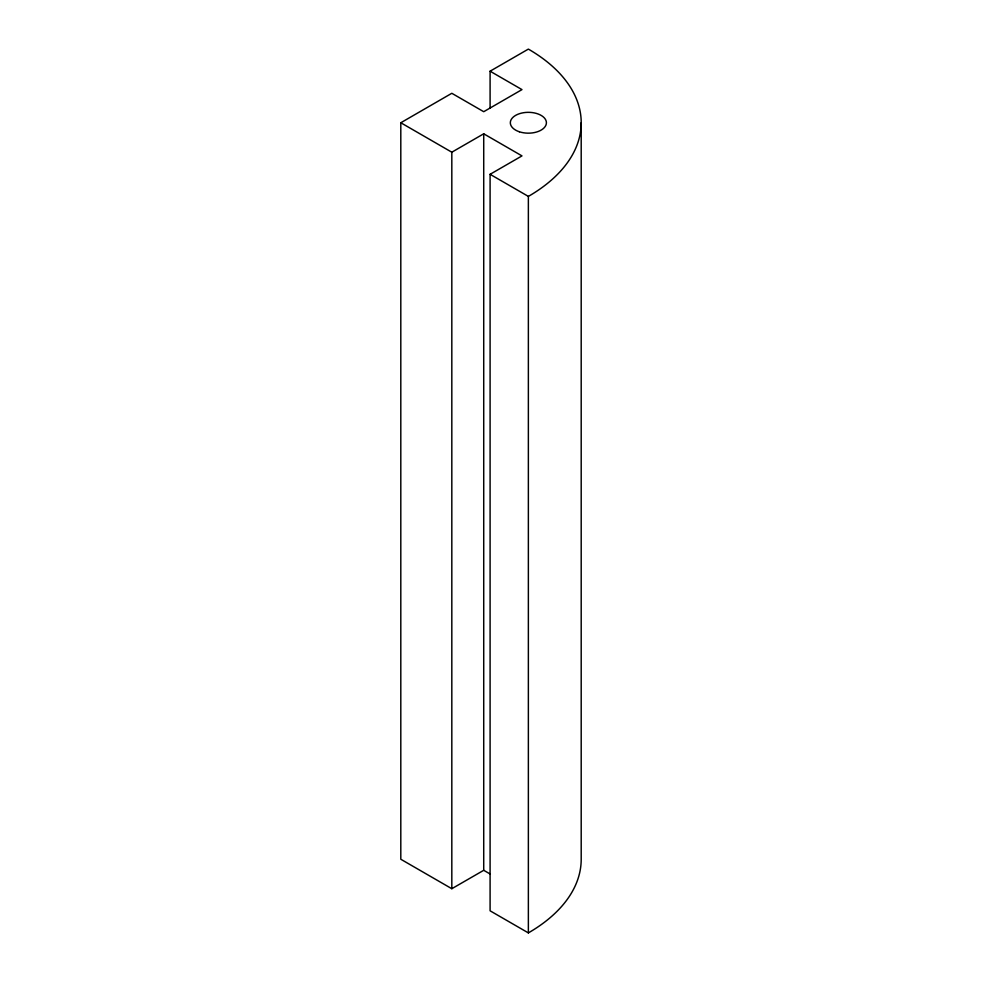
<?xml version="1.0" encoding="UTF-8"?>
<svg xmlns="http://www.w3.org/2000/svg" width="982" height="982" viewBox="0 0 982 982"><rect width="100%" height="100%" fill="white"/><g stroke="black" fill="none" stroke-linecap="round" stroke-linejoin="round"><path stroke-width="1.47" d="M490.313 874.103L483.721 870.298L451.818 888.71L400.803 859.25L400.803 122.75L451.818 93.29L483.721 111.703L521.982 89.608L490.092 71.195L490.092 107.946M490.092 71.195L528.365 49.1A180.406 104.153 0 0 1 528.365 196.4L528.365 932.9L490.092 910.805L490.092 174.305L521.982 155.893L483.721 133.798L451.818 152.21L400.803 122.75M490.092 174.305L528.365 196.4M581.197 122.75L581.197 859.25A180.406 104.153 0 0 1 528.365 932.9M483.721 133.798L483.721 870.298M451.818 152.21L451.818 888.71M519.343 131.772A18.044 10.421 0 0 0 546.409 122.75A18.044 10.421 0 0 0 519.343 113.728A18.044 10.421 0 0 0 519.343 131.772"/></g></svg>
